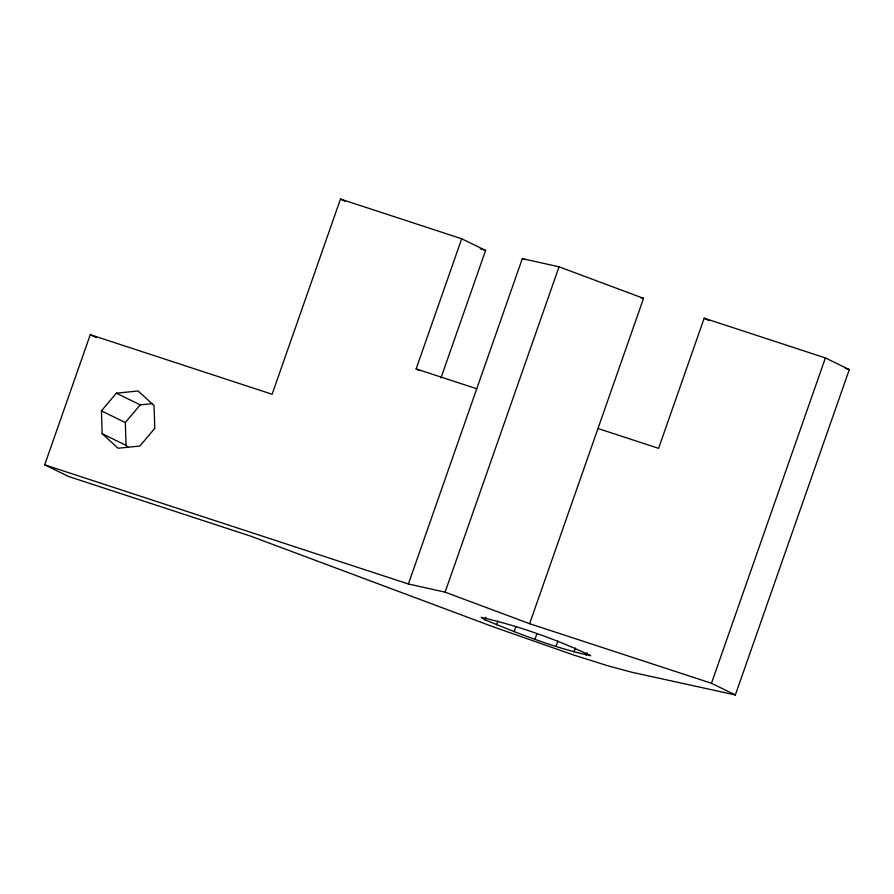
<?xml version="1.0" encoding="UTF-8"?>
<svg xmlns="http://www.w3.org/2000/svg" width="894" height="894" viewBox="0 0 894 894"><rect width="100%" height="100%" fill="white"/><g stroke="black" fill="none" stroke-linecap="round" stroke-linejoin="round"><path stroke-width="1.34" d="M597.985 428.494L658.599 448.352L704.17 318.208L825.397 357.935L849.3 369.602L735.36 694.951L631.544 672.187L608.367 665.929L574.171 655.19L494.393 627.253L250.443 536.065L68.603 476.491L44.7 464.824L90.272 334.68L272.122 394.265L340.48 199.049L461.706 238.776L485.61 250.443L440.954 377.95M419.722 370.664L416.135 368.909L461.706 238.776M408.39 583.983L522.319 258.634L559.041 266.814L643.557 298.35L529.617 623.699L445.1 592.163L408.39 583.983L44.7 464.824M445.1 592.163L559.041 266.814M485.006 619.833L481.207 617.352C518.699 626.024 555.934 639.065 590.655 655.682C554.336 647.96 519.358 633.88 485.006 619.833L485.934 617.218M496.572 624.861L497.947 620.928M514.117 631.656L515.961 626.415M534.992 639.188L536.825 633.947M556.001 646.317L557.845 641.076M573.959 651.961L575.334 648.027M586.129 655.246L587.045 652.62M735.36 694.951L711.468 683.273L825.397 357.935M101.435 410.871L116.332 393.181L138.123 390.98L154.047 405.541L154.774 428.349L139.866 446.039L118.075 448.24L102.151 433.679L101.435 410.871L125.328 422.538L126.054 445.346L128.043 447.168M125.328 422.538L140.235 404.859L152.494 403.619M640.83 297.747L643.557 298.35M480.335 248.711L485.61 250.443M845.344 368.306L849.3 369.602M416.135 368.909L476.748 388.767M529.617 623.699L711.468 683.273M522.319 258.634L524.923 259.595M704.17 318.208L708.953 320.544M340.48 199.049L345.263 201.385M90.272 334.68L96.25 337.597M116.332 393.181L140.235 404.859M102.151 433.679L126.054 445.346"/></g></svg>
